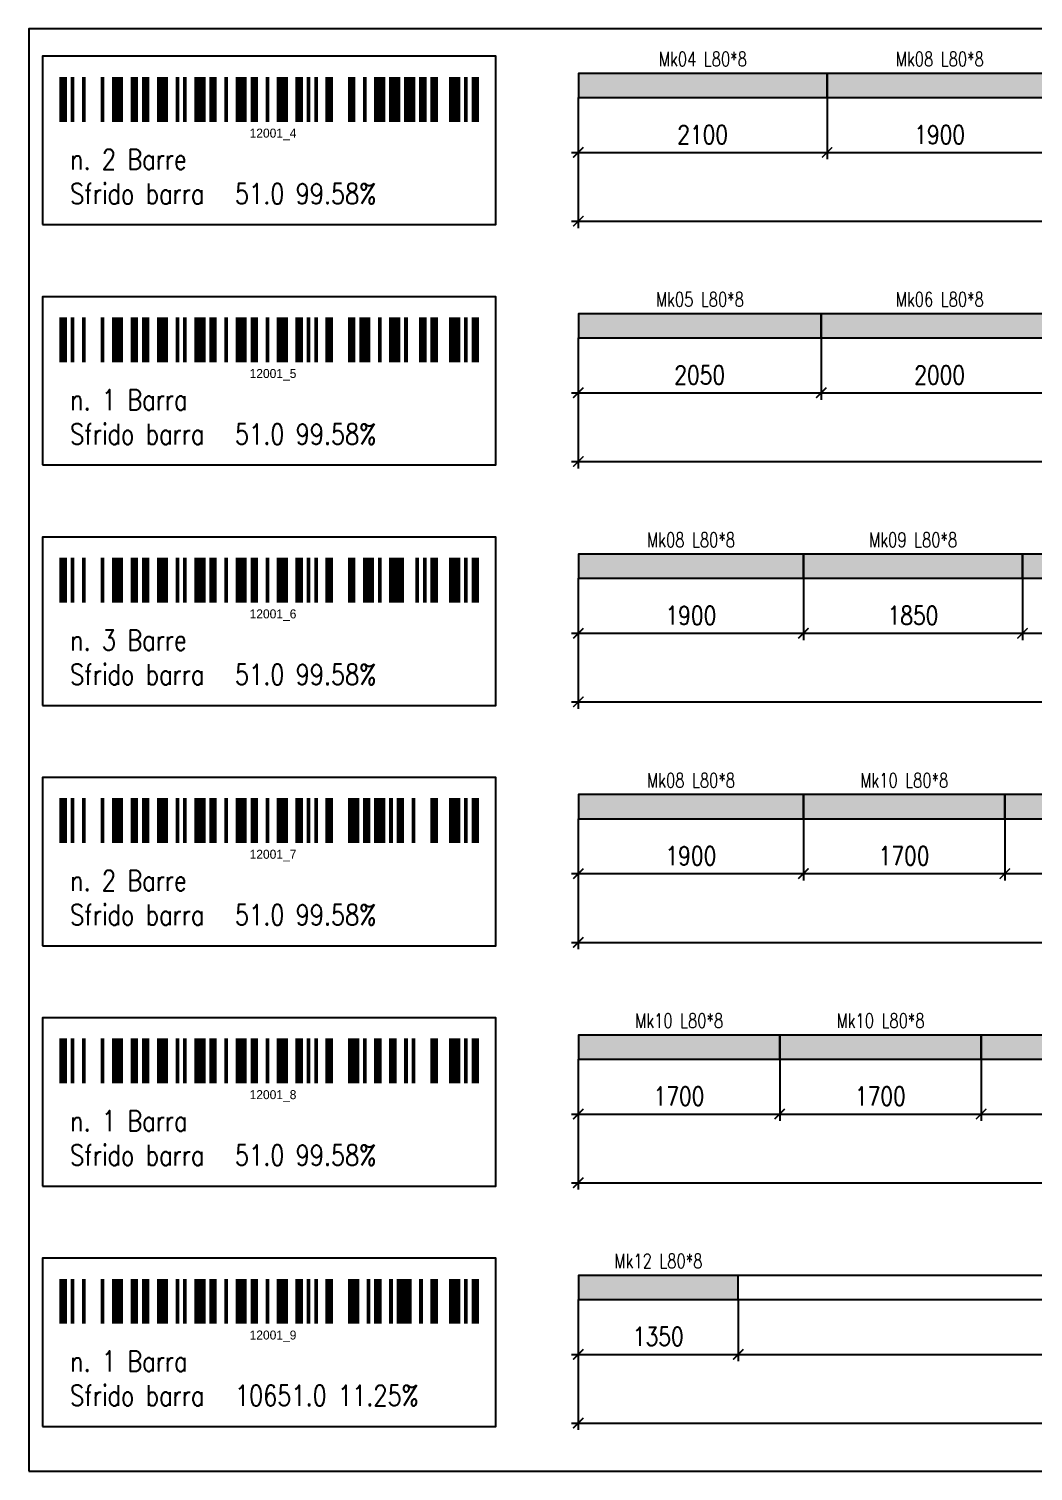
# Model space of a CAD drawing. Header units: millimetres. Extents: x -56 to 421004, y -1 to 91234.
# Drawn here: x 296137 to 304614, y 66207 to 78382 of the extents above; entities that cross this region are included whole.
import ezdxf
from ezdxf.enums import TextEntityAlignment as Align

# ---------------------------------------------------------------- set-up
doc = ezdxf.new("R2010")
doc.units = ezdxf.units.MM
doc.styles.add('EasyCutStyle', font='romans.shx', dxfattribs={"width": 0.8})
doc.styles.add('EasyCutStyleOptimezeBars', font='Romans.shx', dxfattribs={"width": 0.8})
doc.dimstyles.new('EasyCutDimOptimezeBars', dxfattribs={"dimscale": 57.971, "dimtxt": 2.7, "dimasz": 1.5, "dimexe": 1, "dimexo": 0, "dimgap": 1.25, "dimtad": 1, "dimdec": 1, "dimrnd": 0.5, "dimzin": 12, "dimdsep": 46, "dimtxsty": 'EasyCutStyleOptimezeBars', "dimblk": 'ARCHTICK', "dimblk1": 'ARCHTICK', "dimblk2": 'ARCHTICK', "dimcen": 1, "dimdle": 1, "dimclrd": 1, "dimclre": 1, "dimclrt": 3, "dimadec": 3, "dimazin": 0, "dimtfac": 1, "dimtdec": 1, "dimtix": 1, "dimtmove": 0, "dimatfit": 3, "dimfxl": 1, "dimtfill": 1, "dimtolj": 1, "dimtzin": 0, "dimarcsym": 0})

# ---------------------------------------------------------------- blocks, each defined once
blk = doc.blocks.new('BARCODE128_12001_4')
at = {"linetype": 'Continuous'}
for points, const_width in [([(1, 0), (1, 12)], 2), ([(3.5, 0), (3.5, 12)], 1), ([(6.5, 0), (6.5, 12)], 1), ([(11.5, 0), (11.5, 12)], 1), ([(15.5, 0), (15.5, 12)], 3), ([(20, 0), (20, 12)], 2), ([(23, 0), (23, 12)], 2), ([(27.5, 0), (27.5, 12)], 3), ([(31.5, 0), (31.5, 12)], 1), ([(33.5, 0), (33.5, 12)], 1), ([(37.5, 0), (37.5, 12)], 3), ([(41, 0), (41, 12)], 2), ([(44.5, 0), (44.5, 12)], 1), ([(48.5, 0), (48.5, 12)], 3), ([(52, 0), (52, 12)], 2), ([(55.5, 0), (55.5, 12)], 1), ([(59.5, 0), (59.5, 12)], 3), ([(64, 0), (64, 12)], 2), ([(66.5, 0), (66.5, 12)], 1), ([(68.5, 0), (68.5, 12)], 1), ([(72, 0), (72, 12)], 2), ([(78, 0), (78, 12)], 2), ([(81.5, 0), (81.5, 12)], 1), ([(85.5, 0), (85.5, 12)], 3), ([(89.5, 0), (89.5, 12)], 3), ([(93.5, 0), (93.5, 12)], 3), ([(97, 0), (97, 12)], 2), ([(100, 0), (100, 12)], 2), ([(105.5, 0), (105.5, 12)], 3), ([(108.5, 0), (108.5, 12)], 1), ([(111, 0), (111, 12)], 2)]:
    blk.add_lwpolyline(points, dxfattribs=dict(at, const_width=const_width))
blk.add_text('12001_4', height=2.4).set_placement((57, -4.2), align=Align.CENTER)
blk = doc.blocks.new('_ArchTick')
at = {"color": 0, "linetype": 'ByBlock', "const_width": 0.15}
blk.add_lwpolyline([(-0.5, -0.5), (0.5, 0.5)], dxfattribs=at)
blk = doc.blocks.new('*D1628')
at = {"color": 1, "lineweight": -2}
for p, q in [((300775, 77802), (300775, 77281)), ((302875, 77802), (302875, 77281)), ((300717, 77339), (302933, 77339))]:
    blk.add_line(p, q, dxfattribs=at)
at = {"layer": 'Defpoints', "color": 0}
for p in [(300775, 77802), (302875, 77802), (302875, 77339)]:
    blk.add_point(p, dxfattribs=at)
at = {"color": 1, "lineweight": -2, "xscale": 86.9637, "yscale": 86.9637, "zscale": 86.9637, "rotation": 180}
blk.add_blockref('_ArchTick', (300775, 77339), dxfattribs=at)
at = {"color": 1, "lineweight": -2, "xscale": 86.9637, "yscale": 86.9637, "zscale": 86.9637}
blk.add_blockref('_ArchTick', (302875, 77339), dxfattribs=at)
at = {"color": 3, "insert": (301825, 77489), "char_height": 156.5, "attachment_point": 5, "style": 'EasyCutStyleOptimezeBars', "bg_fill": 3, "box_fill_scale": 1.1, "bg_fill_color": 256, "bg_fill_true_color": 13158600, "bg_fill_transparency": 5467404}
blk.add_mtext('\\A1;2100', dxfattribs=at)
blk = doc.blocks.new('*D1629')
at = {"color": 1, "lineweight": -2}
for p, q in [((302875, 77802), (302875, 77281)), ((304775, 77802), (304775, 77281)), ((302817, 77339), (304833, 77339))]:
    blk.add_line(p, q, dxfattribs=at)
at = {"layer": 'Defpoints', "color": 0}
for p in [(302875, 77802), (304775, 77802), (304775, 77339)]:
    blk.add_point(p, dxfattribs=at)
at = {"color": 1, "lineweight": -2, "xscale": 86.9637, "yscale": 86.9637, "zscale": 86.9637, "rotation": 180}
blk.add_blockref('_ArchTick', (302875, 77339), dxfattribs=at)
at = {"color": 1, "lineweight": -2, "xscale": 86.9637, "yscale": 86.9637, "zscale": 86.9637}
blk.add_blockref('_ArchTick', (304775, 77339), dxfattribs=at)
at = {"color": 3, "insert": (303825, 77489), "char_height": 156.5, "attachment_point": 5, "style": 'EasyCutStyleOptimezeBars', "bg_fill": 3, "box_fill_scale": 1.1, "bg_fill_color": 256, "bg_fill_true_color": 13158600, "bg_fill_transparency": 5467404}
blk.add_mtext('\\A1;1900', dxfattribs=at)
blk = doc.blocks.new('*D1636')
at = {"color": 1, "lineweight": -2}
for p, q in [((300775, 77802), (300775, 76701)), ((312776, 77802), (312776, 76701)), ((300717, 76759), (312834, 76759))]:
    blk.add_line(p, q, dxfattribs=at)
at = {"layer": 'Defpoints', "color": 0}
for p in [(300775, 77802), (312776, 77802), (312776, 76759)]:
    blk.add_point(p, dxfattribs=at)
at = {"color": 1, "lineweight": -2, "xscale": 86.9637, "yscale": 86.9637, "zscale": 86.9637, "rotation": 180}
blk.add_blockref('_ArchTick', (300775, 76759), dxfattribs=at)
at = {"color": 1, "lineweight": -2, "xscale": 86.9637, "yscale": 86.9637, "zscale": 86.9637}
blk.add_blockref('_ArchTick', (312776, 76759), dxfattribs=at)
at = {"color": 3, "insert": (306776, 76910), "char_height": 156.5, "attachment_point": 5, "style": 'EasyCutStyleOptimezeBars', "bg_fill": 3, "box_fill_scale": 1.1, "bg_fill_color": 256, "bg_fill_true_color": 13158600, "bg_fill_transparency": 5468436}
blk.add_mtext('\\A1;12001', dxfattribs=at)
blk = doc.blocks.new('BARCODE128_12001_5')
at = {"linetype": 'Continuous'}
for points, const_width in [([(1, 0), (1, 12)], 2), ([(3.5, 0), (3.5, 12)], 1), ([(6.5, 0), (6.5, 12)], 1), ([(11.5, 0), (11.5, 12)], 1), ([(15.5, 0), (15.5, 12)], 3), ([(20, 0), (20, 12)], 2), ([(23, 0), (23, 12)], 2), ([(27.5, 0), (27.5, 12)], 3), ([(31.5, 0), (31.5, 12)], 1), ([(33.5, 0), (33.5, 12)], 1), ([(37.5, 0), (37.5, 12)], 3), ([(41, 0), (41, 12)], 2), ([(44.5, 0), (44.5, 12)], 1), ([(48.5, 0), (48.5, 12)], 3), ([(52, 0), (52, 12)], 2), ([(55.5, 0), (55.5, 12)], 1), ([(59.5, 0), (59.5, 12)], 3), ([(64, 0), (64, 12)], 2), ([(66.5, 0), (66.5, 12)], 1), ([(68.5, 0), (68.5, 12)], 1), ([(72, 0), (72, 12)], 2), ([(78, 0), (78, 12)], 2), ([(81.5, 0), (81.5, 12)], 3), ([(85.5, 0), (85.5, 12)], 1), ([(89.5, 0), (89.5, 12)], 3), ([(92.5, 0), (92.5, 12)], 1), ([(97, 0), (97, 12)], 2), ([(100, 0), (100, 12)], 2), ([(105.5, 0), (105.5, 12)], 3), ([(108.5, 0), (108.5, 12)], 1), ([(111, 0), (111, 12)], 2)]:
    blk.add_lwpolyline(points, dxfattribs=dict(at, const_width=const_width))
blk.add_text('12001_5', height=2.4).set_placement((57, -4.2), align=Align.CENTER)
blk = doc.blocks.new('*D1637')
at = {"color": 1, "lineweight": -2}
for p, q in [((300775, 75773), (300775, 75252)), ((302825, 75773), (302825, 75252)), ((300717, 75310), (302883, 75310))]:
    blk.add_line(p, q, dxfattribs=at)
at = {"layer": 'Defpoints', "color": 0}
for p in [(300775, 75773), (302825, 75773), (302825, 75310)]:
    blk.add_point(p, dxfattribs=at)
at = {"color": 1, "lineweight": -2, "xscale": 86.9637, "yscale": 86.9637, "zscale": 86.9637, "rotation": 180}
blk.add_blockref('_ArchTick', (300775, 75310), dxfattribs=at)
at = {"color": 1, "lineweight": -2, "xscale": 86.9637, "yscale": 86.9637, "zscale": 86.9637}
blk.add_blockref('_ArchTick', (302825, 75310), dxfattribs=at)
at = {"color": 3, "insert": (301800, 75460), "char_height": 156.5, "attachment_point": 5, "style": 'EasyCutStyleOptimezeBars', "bg_fill": 3, "box_fill_scale": 1.1, "bg_fill_color": 256, "bg_fill_true_color": 13158600, "bg_fill_transparency": 1769072}
blk.add_mtext('\\A1;2050', dxfattribs=at)
blk = doc.blocks.new('*D1638')
at = {"color": 1, "lineweight": -2}
for p, q in [((302825, 75773), (302825, 75252)), ((304825, 75773), (304825, 75252)), ((302767, 75310), (304883, 75310))]:
    blk.add_line(p, q, dxfattribs=at)
at = {"layer": 'Defpoints', "color": 0}
for p in [(302825, 75773), (304825, 75773), (304825, 75310)]:
    blk.add_point(p, dxfattribs=at)
at = {"color": 1, "lineweight": -2, "xscale": 86.9637, "yscale": 86.9637, "zscale": 86.9637, "rotation": 180}
blk.add_blockref('_ArchTick', (302825, 75310), dxfattribs=at)
at = {"color": 1, "lineweight": -2, "xscale": 86.9637, "yscale": 86.9637, "zscale": 86.9637}
blk.add_blockref('_ArchTick', (304825, 75310), dxfattribs=at)
at = {"color": 3, "insert": (303825, 75460), "char_height": 156.5, "attachment_point": 5, "style": 'EasyCutStyleOptimezeBars', "bg_fill": 3, "box_fill_scale": 1.1, "bg_fill_color": 256, "bg_fill_true_color": 13158600, "bg_fill_transparency": 4837208}
blk.add_mtext('\\A1;2000', dxfattribs=at)
blk = doc.blocks.new('*D1645')
at = {"color": 1, "lineweight": -2}
for p, q in [((300775, 75773), (300775, 74672)), ((312776, 75773), (312776, 74672)), ((300717, 74730), (312834, 74730))]:
    blk.add_line(p, q, dxfattribs=at)
at = {"layer": 'Defpoints', "color": 0}
for p in [(300775, 75773), (312776, 75773), (312776, 74730)]:
    blk.add_point(p, dxfattribs=at)
at = {"color": 1, "lineweight": -2, "xscale": 86.9637, "yscale": 86.9637, "zscale": 86.9637, "rotation": 180}
blk.add_blockref('_ArchTick', (300775, 74730), dxfattribs=at)
at = {"color": 1, "lineweight": -2, "xscale": 86.9637, "yscale": 86.9637, "zscale": 86.9637}
blk.add_blockref('_ArchTick', (312776, 74730), dxfattribs=at)
at = {"color": 3, "insert": (306776, 74880), "char_height": 156.5, "attachment_point": 5, "style": 'EasyCutStyleOptimezeBars', "bg_fill": 3, "box_fill_scale": 1.1, "bg_fill_color": 256, "bg_fill_true_color": 13158600, "bg_fill_transparency": 2091388}
blk.add_mtext('\\A1;12001', dxfattribs=at)
blk = doc.blocks.new('BARCODE128_12001_6')
at = {"linetype": 'Continuous'}
for points, const_width in [([(1, 0), (1, 12)], 2), ([(3.5, 0), (3.5, 12)], 1), ([(6.5, 0), (6.5, 12)], 1), ([(11.5, 0), (11.5, 12)], 1), ([(15.5, 0), (15.5, 12)], 3), ([(20, 0), (20, 12)], 2), ([(23, 0), (23, 12)], 2), ([(27.5, 0), (27.5, 12)], 3), ([(31.5, 0), (31.5, 12)], 1), ([(33.5, 0), (33.5, 12)], 1), ([(37.5, 0), (37.5, 12)], 3), ([(41, 0), (41, 12)], 2), ([(44.5, 0), (44.5, 12)], 1), ([(48.5, 0), (48.5, 12)], 3), ([(52, 0), (52, 12)], 2), ([(55.5, 0), (55.5, 12)], 1), ([(59.5, 0), (59.5, 12)], 3), ([(64, 0), (64, 12)], 2), ([(66.5, 0), (66.5, 12)], 1), ([(68.5, 0), (68.5, 12)], 1), ([(72, 0), (72, 12)], 2), ([(78, 0), (78, 12)], 2), ([(82.5, 0), (82.5, 12)], 3), ([(85.5, 0), (85.5, 12)], 1), ([(90, 0), (90, 12)], 4), ([(95.5, 0), (95.5, 12)], 1), ([(97.5, 0), (97.5, 12)], 1), ([(100, 0), (100, 12)], 2), ([(105.5, 0), (105.5, 12)], 3), ([(108.5, 0), (108.5, 12)], 1), ([(111, 0), (111, 12)], 2)]:
    blk.add_lwpolyline(points, dxfattribs=dict(at, const_width=const_width))
blk.add_text('12001_6', height=2.4).set_placement((57, -4.2), align=Align.CENTER)
blk = doc.blocks.new('*D1646')
at = {"color": 1, "lineweight": -2}
for p, q in [((300775, 73744), (300775, 73222)), ((302675, 73744), (302675, 73222)), ((300717, 73280), (302733, 73280))]:
    blk.add_line(p, q, dxfattribs=at)
at = {"layer": 'Defpoints', "color": 0}
for p in [(300775, 73744), (302675, 73744), (302675, 73280)]:
    blk.add_point(p, dxfattribs=at)
at = {"color": 1, "lineweight": -2, "xscale": 86.9637, "yscale": 86.9637, "zscale": 86.9637, "rotation": 180}
blk.add_blockref('_ArchTick', (300775, 73280), dxfattribs=at)
at = {"color": 1, "lineweight": -2, "xscale": 86.9637, "yscale": 86.9637, "zscale": 86.9637}
blk.add_blockref('_ArchTick', (302675, 73280), dxfattribs=at)
at = {"color": 3, "insert": (301725, 73431), "char_height": 156.5, "attachment_point": 5, "style": 'EasyCutStyleOptimezeBars', "bg_fill": 3, "box_fill_scale": 1.1, "bg_fill_color": 256, "bg_fill_true_color": 13158600, "bg_fill_transparency": 5290928}
blk.add_mtext('\\A1;1900', dxfattribs=at)
blk = doc.blocks.new('*D1647')
at = {"color": 1, "lineweight": -2}
for p, q in [((302675, 73744), (302675, 73222)), ((304525, 73744), (304525, 73222)), ((302617, 73280), (304583, 73280))]:
    blk.add_line(p, q, dxfattribs=at)
at = {"layer": 'Defpoints', "color": 0}
for p in [(302675, 73744), (304525, 73744), (304525, 73280)]:
    blk.add_point(p, dxfattribs=at)
at = {"color": 1, "lineweight": -2, "xscale": 86.9637, "yscale": 86.9637, "zscale": 86.9637, "rotation": 180}
blk.add_blockref('_ArchTick', (302675, 73280), dxfattribs=at)
at = {"color": 1, "lineweight": -2, "xscale": 86.9637, "yscale": 86.9637, "zscale": 86.9637}
blk.add_blockref('_ArchTick', (304525, 73280), dxfattribs=at)
at = {"color": 3, "insert": (303600, 73431), "char_height": 156.5, "attachment_point": 5, "style": 'EasyCutStyleOptimezeBars', "bg_fill": 3, "box_fill_scale": 1.1, "bg_fill_color": 256, "bg_fill_true_color": 13158600, "bg_fill_transparency": 12019724}
blk.add_mtext('\\A1;1850', dxfattribs=at)
blk = doc.blocks.new('*D1648')
at = {"color": 1, "lineweight": -2}
for p, q in [((304525, 73744), (304525, 73222)), ((306375, 73744), (306375, 73222)), ((304467, 73280), (306433, 73280))]:
    blk.add_line(p, q, dxfattribs=at)
at = {"layer": 'Defpoints', "color": 0}
for p in [(304525, 73744), (306375, 73744), (306375, 73280)]:
    blk.add_point(p, dxfattribs=at)
at = {"color": 1, "lineweight": -2, "xscale": 86.9637, "yscale": 86.9637, "zscale": 86.9637, "rotation": 180}
blk.add_blockref('_ArchTick', (304525, 73280), dxfattribs=at)
at = {"color": 1, "lineweight": -2, "xscale": 86.9637, "yscale": 86.9637, "zscale": 86.9637}
blk.add_blockref('_ArchTick', (306375, 73280), dxfattribs=at)
at = {"color": 3, "insert": (305450, 73431), "char_height": 156.5, "attachment_point": 5, "style": 'EasyCutStyleOptimezeBars', "bg_fill": 3, "box_fill_scale": 1.1, "bg_fill_color": 256, "bg_fill_true_color": 13158600, "bg_fill_transparency": 12055548}
blk.add_mtext('\\A1;1850', dxfattribs=at)
blk = doc.blocks.new('*D1655')
at = {"color": 1, "lineweight": -2}
for p, q in [((300775, 73744), (300775, 72643)), ((312776, 73744), (312776, 72643)), ((300717, 72701), (312834, 72701))]:
    blk.add_line(p, q, dxfattribs=at)
at = {"layer": 'Defpoints', "color": 0}
for p in [(300775, 73744), (312776, 73744), (312776, 72701)]:
    blk.add_point(p, dxfattribs=at)
at = {"color": 1, "lineweight": -2, "xscale": 86.9637, "yscale": 86.9637, "zscale": 86.9637, "rotation": 180}
blk.add_blockref('_ArchTick', (300775, 72701), dxfattribs=at)
at = {"color": 1, "lineweight": -2, "xscale": 86.9637, "yscale": 86.9637, "zscale": 86.9637}
blk.add_blockref('_ArchTick', (312776, 72701), dxfattribs=at)
at = {"color": 3, "insert": (306776, 72851), "char_height": 156.5, "attachment_point": 5, "style": 'EasyCutStyleOptimezeBars', "bg_fill": 3, "box_fill_scale": 1.1, "bg_fill_color": 256, "bg_fill_true_color": 13158600, "bg_fill_transparency": 2330944}
blk.add_mtext('\\A1;12001', dxfattribs=at)
blk = doc.blocks.new('BARCODE128_12001_7')
at = {"linetype": 'Continuous'}
for points, const_width in [([(1, 0), (1, 12)], 2), ([(3.5, 0), (3.5, 12)], 1), ([(6.5, 0), (6.5, 12)], 1), ([(11.5, 0), (11.5, 12)], 1), ([(15.5, 0), (15.5, 12)], 3), ([(20, 0), (20, 12)], 2), ([(23, 0), (23, 12)], 2), ([(27.5, 0), (27.5, 12)], 3), ([(31.5, 0), (31.5, 12)], 1), ([(33.5, 0), (33.5, 12)], 1), ([(37.5, 0), (37.5, 12)], 3), ([(41, 0), (41, 12)], 2), ([(44.5, 0), (44.5, 12)], 1), ([(48.5, 0), (48.5, 12)], 3), ([(52, 0), (52, 12)], 2), ([(55.5, 0), (55.5, 12)], 1), ([(59.5, 0), (59.5, 12)], 3), ([(64, 0), (64, 12)], 2), ([(66.5, 0), (66.5, 12)], 1), ([(68.5, 0), (68.5, 12)], 1), ([(72, 0), (72, 12)], 2), ([(78.5, 0), (78.5, 12)], 3), ([(82, 0), (82, 12)], 2), ([(85.5, 0), (85.5, 12)], 3), ([(88.5, 0), (88.5, 12)], 1), ([(91, 0), (91, 12)], 2), ([(94.5, 0), (94.5, 12)], 1), ([(100, 0), (100, 12)], 2), ([(105.5, 0), (105.5, 12)], 3), ([(108.5, 0), (108.5, 12)], 1), ([(111, 0), (111, 12)], 2)]:
    blk.add_lwpolyline(points, dxfattribs=dict(at, const_width=const_width))
blk.add_text('12001_7', height=2.4).set_placement((57, -4.2), align=Align.CENTER)
blk = doc.blocks.new('*D1656')
at = {"color": 1, "lineweight": -2}
for p, q in [((300775, 71715), (300775, 71193)), ((302675, 71715), (302675, 71193)), ((300717, 71251), (302733, 71251))]:
    blk.add_line(p, q, dxfattribs=at)
at = {"layer": 'Defpoints', "color": 0}
for p in [(300775, 71715), (302675, 71715), (302675, 71251)]:
    blk.add_point(p, dxfattribs=at)
at = {"color": 1, "lineweight": -2, "xscale": 86.9637, "yscale": 86.9637, "zscale": 86.9637, "rotation": 180}
blk.add_blockref('_ArchTick', (300775, 71251), dxfattribs=at)
at = {"color": 1, "lineweight": -2, "xscale": 86.9637, "yscale": 86.9637, "zscale": 86.9637}
blk.add_blockref('_ArchTick', (302675, 71251), dxfattribs=at)
at = {"color": 3, "insert": (301725, 71402), "char_height": 156.5, "attachment_point": 5, "style": 'EasyCutStyleOptimezeBars', "bg_fill": 3, "box_fill_scale": 1.1, "bg_fill_color": 256, "bg_fill_true_color": 13158600, "bg_fill_transparency": 2766832}
blk.add_mtext('\\A1;1900', dxfattribs=at)
blk = doc.blocks.new('*D1657')
at = {"color": 1, "lineweight": -2}
for p, q in [((302675, 71715), (302675, 71193)), ((304375, 71715), (304375, 71193)), ((302617, 71251), (304433, 71251))]:
    blk.add_line(p, q, dxfattribs=at)
at = {"layer": 'Defpoints', "color": 0}
for p in [(302675, 71715), (304375, 71715), (304375, 71251)]:
    blk.add_point(p, dxfattribs=at)
at = {"color": 1, "lineweight": -2, "xscale": 86.9637, "yscale": 86.9637, "zscale": 86.9637, "rotation": 180}
blk.add_blockref('_ArchTick', (302675, 71251), dxfattribs=at)
at = {"color": 1, "lineweight": -2, "xscale": 86.9637, "yscale": 86.9637, "zscale": 86.9637}
blk.add_blockref('_ArchTick', (304375, 71251), dxfattribs=at)
at = {"color": 3, "insert": (303525, 71402), "char_height": 156.5, "attachment_point": 5, "style": 'EasyCutStyleOptimezeBars', "bg_fill": 3, "box_fill_scale": 1.1, "bg_fill_color": 256, "bg_fill_true_color": 13158600, "bg_fill_transparency": 0}
blk.add_mtext('\\A1;1700', dxfattribs=at)
blk = doc.blocks.new('*D1658')
at = {"color": 1, "lineweight": -2}
for p, q in [((304375, 71715), (304375, 71193)), ((305625, 71715), (305625, 71193)), ((304317, 71251), (305683, 71251))]:
    blk.add_line(p, q, dxfattribs=at)
at = {"layer": 'Defpoints', "color": 0}
for p in [(304375, 71715), (305625, 71715), (305625, 71251)]:
    blk.add_point(p, dxfattribs=at)
at = {"color": 1, "lineweight": -2, "xscale": 86.9637, "yscale": 86.9637, "zscale": 86.9637, "rotation": 180}
blk.add_blockref('_ArchTick', (304375, 71251), dxfattribs=at)
at = {"color": 1, "lineweight": -2, "xscale": 86.9637, "yscale": 86.9637, "zscale": 86.9637}
blk.add_blockref('_ArchTick', (305625, 71251), dxfattribs=at)
at = {"color": 3, "insert": (305000, 71402), "char_height": 156.5, "attachment_point": 5, "style": 'EasyCutStyleOptimezeBars', "bg_fill": 3, "box_fill_scale": 1.1, "bg_fill_color": 256, "bg_fill_true_color": 13158600, "bg_fill_transparency": 3373302}
blk.add_mtext('\\A1;1250', dxfattribs=at)
blk = doc.blocks.new('*D1666')
at = {"color": 1, "lineweight": -2}
for p, q in [((300775, 71715), (300775, 70613)), ((312776, 71715), (312776, 70613)), ((300717, 70671), (312834, 70671))]:
    blk.add_line(p, q, dxfattribs=at)
at = {"layer": 'Defpoints', "color": 0}
for p in [(300775, 71715), (312776, 71715), (312776, 70671)]:
    blk.add_point(p, dxfattribs=at)
at = {"color": 1, "lineweight": -2, "xscale": 86.9637, "yscale": 86.9637, "zscale": 86.9637, "rotation": 180}
blk.add_blockref('_ArchTick', (300775, 70671), dxfattribs=at)
at = {"color": 1, "lineweight": -2, "xscale": 86.9637, "yscale": 86.9637, "zscale": 86.9637}
blk.add_blockref('_ArchTick', (312776, 70671), dxfattribs=at)
at = {"color": 3, "insert": (306776, 70822), "char_height": 156.5, "attachment_point": 5, "style": 'EasyCutStyleOptimezeBars', "bg_fill": 3, "box_fill_scale": 1.1, "bg_fill_color": 256, "bg_fill_true_color": 13158600, "bg_fill_transparency": 4837208}
blk.add_mtext('\\A1;12001', dxfattribs=at)
blk = doc.blocks.new('BARCODE128_12001_8')
at = {"linetype": 'Continuous'}
for points, const_width in [([(1, 0), (1, 12)], 2), ([(3.5, 0), (3.5, 12)], 1), ([(6.5, 0), (6.5, 12)], 1), ([(11.5, 0), (11.5, 12)], 1), ([(15.5, 0), (15.5, 12)], 3), ([(20, 0), (20, 12)], 2), ([(23, 0), (23, 12)], 2), ([(27.5, 0), (27.5, 12)], 3), ([(31.5, 0), (31.5, 12)], 1), ([(33.5, 0), (33.5, 12)], 1), ([(37.5, 0), (37.5, 12)], 3), ([(41, 0), (41, 12)], 2), ([(44.5, 0), (44.5, 12)], 1), ([(48.5, 0), (48.5, 12)], 3), ([(52, 0), (52, 12)], 2), ([(55.5, 0), (55.5, 12)], 1), ([(59.5, 0), (59.5, 12)], 3), ([(64, 0), (64, 12)], 2), ([(66.5, 0), (66.5, 12)], 1), ([(68.5, 0), (68.5, 12)], 1), ([(72, 0), (72, 12)], 2), ([(78.5, 0), (78.5, 12)], 3), ([(81.5, 0), (81.5, 12)], 1), ([(85, 0), (85, 12)], 2), ([(89, 0), (89, 12)], 2), ([(92.5, 0), (92.5, 12)], 1), ([(94.5, 0), (94.5, 12)], 1), ([(100, 0), (100, 12)], 2), ([(105.5, 0), (105.5, 12)], 3), ([(108.5, 0), (108.5, 12)], 1), ([(111, 0), (111, 12)], 2)]:
    blk.add_lwpolyline(points, dxfattribs=dict(at, const_width=const_width))
blk.add_text('12001_8', height=2.4).set_placement((57, -4.2), align=Align.CENTER)
blk = doc.blocks.new('*D1667')
at = {"color": 1, "lineweight": -2}
for p, q in [((300775, 69686), (300775, 69164)), ((302475, 69686), (302475, 69164)), ((300717, 69222), (302533, 69222))]:
    blk.add_line(p, q, dxfattribs=at)
at = {"layer": 'Defpoints', "color": 0}
for p in [(300775, 69686), (302475, 69686), (302475, 69222)]:
    blk.add_point(p, dxfattribs=at)
at = {"color": 1, "lineweight": -2, "xscale": 86.9637, "yscale": 86.9637, "zscale": 86.9637, "rotation": 180}
blk.add_blockref('_ArchTick', (300775, 69222), dxfattribs=at)
at = {"color": 1, "lineweight": -2, "xscale": 86.9637, "yscale": 86.9637, "zscale": 86.9637}
blk.add_blockref('_ArchTick', (302475, 69222), dxfattribs=at)
at = {"color": 3, "insert": (301625, 69373), "char_height": 156.5, "attachment_point": 5, "style": 'EasyCutStyleOptimezeBars', "bg_fill": 3, "box_fill_scale": 1.1, "bg_fill_color": 256, "bg_fill_true_color": 13158600, "bg_fill_transparency": 5484768}
blk.add_mtext('\\A1;1700', dxfattribs=at)
blk = doc.blocks.new('*D1668')
at = {"color": 1, "lineweight": -2}
for p, q in [((302475, 69686), (302475, 69164)), ((304175, 69686), (304175, 69164)), ((302417, 69222), (304233, 69222))]:
    blk.add_line(p, q, dxfattribs=at)
at = {"layer": 'Defpoints', "color": 0}
for p in [(302475, 69686), (304175, 69686), (304175, 69222)]:
    blk.add_point(p, dxfattribs=at)
at = {"color": 1, "lineweight": -2, "xscale": 86.9637, "yscale": 86.9637, "zscale": 86.9637, "rotation": 180}
blk.add_blockref('_ArchTick', (302475, 69222), dxfattribs=at)
at = {"color": 1, "lineweight": -2, "xscale": 86.9637, "yscale": 86.9637, "zscale": 86.9637}
blk.add_blockref('_ArchTick', (304175, 69222), dxfattribs=at)
at = {"color": 3, "insert": (303325, 69373), "char_height": 156.5, "attachment_point": 5, "style": 'EasyCutStyleOptimezeBars', "bg_fill": 3, "box_fill_scale": 1.1, "bg_fill_color": 256, "bg_fill_true_color": 13158600, "bg_fill_transparency": 5486316}
blk.add_mtext('\\A1;1700', dxfattribs=at)
blk = doc.blocks.new('*D1669')
at = {"color": 1, "lineweight": -2}
for p, q in [((304175, 69686), (304175, 69164)), ((305875, 69686), (305875, 69164)), ((304117, 69222), (305933, 69222))]:
    blk.add_line(p, q, dxfattribs=at)
at = {"layer": 'Defpoints', "color": 0}
for p in [(304175, 69686), (305875, 69686), (305875, 69222)]:
    blk.add_point(p, dxfattribs=at)
at = {"color": 1, "lineweight": -2, "xscale": 86.9637, "yscale": 86.9637, "zscale": 86.9637, "rotation": 180}
blk.add_blockref('_ArchTick', (304175, 69222), dxfattribs=at)
at = {"color": 1, "lineweight": -2, "xscale": 86.9637, "yscale": 86.9637, "zscale": 86.9637}
blk.add_blockref('_ArchTick', (305875, 69222), dxfattribs=at)
at = {"color": 3, "insert": (305025, 69373), "char_height": 156.5, "attachment_point": 5, "style": 'EasyCutStyleOptimezeBars', "bg_fill": 3, "box_fill_scale": 1.1, "bg_fill_color": 256, "bg_fill_true_color": 13158600, "bg_fill_transparency": 3227584}
blk.add_mtext('\\A1;1700', dxfattribs=at)
blk = doc.blocks.new('*D1676')
at = {"color": 1, "lineweight": -2}
for p, q in [((300775, 69686), (300775, 68584)), ((312776, 69686), (312776, 68584)), ((300717, 68642), (312834, 68642))]:
    blk.add_line(p, q, dxfattribs=at)
at = {"layer": 'Defpoints', "color": 0}
for p in [(300775, 69686), (312776, 69686), (312776, 68642)]:
    blk.add_point(p, dxfattribs=at)
at = {"color": 1, "lineweight": -2, "xscale": 86.9637, "yscale": 86.9637, "zscale": 86.9637, "rotation": 180}
blk.add_blockref('_ArchTick', (300775, 68642), dxfattribs=at)
at = {"color": 1, "lineweight": -2, "xscale": 86.9637, "yscale": 86.9637, "zscale": 86.9637}
blk.add_blockref('_ArchTick', (312776, 68642), dxfattribs=at)
at = {"color": 3, "insert": (306776, 68793), "char_height": 156.5, "attachment_point": 5, "style": 'EasyCutStyleOptimezeBars', "bg_fill": 3, "box_fill_scale": 1.1, "bg_fill_color": 256, "bg_fill_true_color": 13158600, "bg_fill_transparency": 10648080}
blk.add_mtext('\\A1;12001', dxfattribs=at)
blk = doc.blocks.new('BARCODE128_12001_9')
at = {"linetype": 'Continuous'}
for points, const_width in [([(1, 0), (1, 12)], 2), ([(3.5, 0), (3.5, 12)], 1), ([(6.5, 0), (6.5, 12)], 1), ([(11.5, 0), (11.5, 12)], 1), ([(15.5, 0), (15.5, 12)], 3), ([(20, 0), (20, 12)], 2), ([(23, 0), (23, 12)], 2), ([(27.5, 0), (27.5, 12)], 3), ([(31.5, 0), (31.5, 12)], 1), ([(33.5, 0), (33.5, 12)], 1), ([(37.5, 0), (37.5, 12)], 3), ([(41, 0), (41, 12)], 2), ([(44.5, 0), (44.5, 12)], 1), ([(48.5, 0), (48.5, 12)], 3), ([(52, 0), (52, 12)], 2), ([(55.5, 0), (55.5, 12)], 1), ([(59.5, 0), (59.5, 12)], 3), ([(64, 0), (64, 12)], 2), ([(66.5, 0), (66.5, 12)], 1), ([(68.5, 0), (68.5, 12)], 1), ([(72, 0), (72, 12)], 2), ([(78.5, 0), (78.5, 12)], 3), ([(82.5, 0), (82.5, 12)], 1), ([(85, 0), (85, 12)], 2), ([(88.5, 0), (88.5, 12)], 1), ([(92, 0), (92, 12)], 4), ([(96.5, 0), (96.5, 12)], 1), ([(100, 0), (100, 12)], 2), ([(105.5, 0), (105.5, 12)], 3), ([(108.5, 0), (108.5, 12)], 1), ([(111, 0), (111, 12)], 2)]:
    blk.add_lwpolyline(points, dxfattribs=dict(at, const_width=const_width))
blk.add_text('12001_9', height=2.4).set_placement((57, -4.2), align=Align.CENTER)
blk = doc.blocks.new('*D1677')
at = {"color": 1, "lineweight": -2}
for p, q in [((300775, 67657), (300775, 67135)), ((302125, 67657), (302125, 67135)), ((300717, 67193), (302183, 67193))]:
    blk.add_line(p, q, dxfattribs=at)
at = {"layer": 'Defpoints', "color": 0}
for p in [(300775, 67657), (302125, 67657), (302125, 67193)]:
    blk.add_point(p, dxfattribs=at)
at = {"color": 1, "lineweight": -2, "xscale": 86.9637, "yscale": 86.9637, "zscale": 86.9637, "rotation": 180}
blk.add_blockref('_ArchTick', (300775, 67193), dxfattribs=at)
at = {"color": 1, "lineweight": -2, "xscale": 86.9637, "yscale": 86.9637, "zscale": 86.9637}
blk.add_blockref('_ArchTick', (302125, 67193), dxfattribs=at)
at = {"color": 3, "insert": (301450, 67344), "char_height": 156.5, "attachment_point": 5, "style": 'EasyCutStyleOptimezeBars', "bg_fill": 3, "box_fill_scale": 1.1, "bg_fill_color": 256, "bg_fill_true_color": 13158600, "bg_fill_transparency": 6308188}
blk.add_mtext('\\A1;1350', dxfattribs=at)
blk = doc.blocks.new('*D1678')
at = {"color": 1, "lineweight": -2}
for p, q in [((302125, 67657), (302125, 67135)), ((312776, 67657), (312776, 67135)), ((302067, 67193), (312834, 67193))]:
    blk.add_line(p, q, dxfattribs=at)
at = {"layer": 'Defpoints', "color": 0}
for p in [(302125, 67657), (312776, 67657), (312776, 67193)]:
    blk.add_point(p, dxfattribs=at)
at = {"color": 1, "lineweight": -2, "xscale": 86.9637, "yscale": 86.9637, "zscale": 86.9637, "rotation": 180}
blk.add_blockref('_ArchTick', (302125, 67193), dxfattribs=at)
at = {"color": 1, "lineweight": -2, "xscale": 86.9637, "yscale": 86.9637, "zscale": 86.9637}
blk.add_blockref('_ArchTick', (312776, 67193), dxfattribs=at)
at = {"color": 3, "insert": (307451, 67344), "char_height": 156.5, "attachment_point": 5, "style": 'EasyCutStyleOptimezeBars', "bg_fill": 3, "box_fill_scale": 1.1, "bg_fill_color": 256, "bg_fill_true_color": 13158600, "bg_fill_transparency": 3420304}
blk.add_mtext('\\A1;10651', dxfattribs=at)
blk = doc.blocks.new('*D1679')
at = {"color": 1, "lineweight": -2}
for p, q in [((300775, 67657), (300775, 66555)), ((312776, 67657), (312776, 66555)), ((300717, 66613), (312834, 66613))]:
    blk.add_line(p, q, dxfattribs=at)
at = {"layer": 'Defpoints', "color": 0}
for p in [(300775, 67657), (312776, 67657), (312776, 66613)]:
    blk.add_point(p, dxfattribs=at)
at = {"color": 1, "lineweight": -2, "xscale": 86.9637, "yscale": 86.9637, "zscale": 86.9637, "rotation": 180}
blk.add_blockref('_ArchTick', (300775, 66613), dxfattribs=at)
at = {"color": 1, "lineweight": -2, "xscale": 86.9637, "yscale": 86.9637, "zscale": 86.9637}
blk.add_blockref('_ArchTick', (312776, 66613), dxfattribs=at)
at = {"color": 3, "insert": (306776, 66764), "char_height": 156.5, "attachment_point": 5, "style": 'EasyCutStyleOptimezeBars', "bg_fill": 3, "box_fill_scale": 1.1, "bg_fill_color": 256, "bg_fill_true_color": 13158600, "bg_fill_transparency": 3456016}
blk.add_mtext('\\A1;12001', dxfattribs=at)

msp = doc.modelspace()

# ---------------------------------------------------------------- linework, layer by layer
at = {"color": 5}
msp.add_lwpolyline([(296137.32, 66207.31), (313356.13, 66207.31), (313356.13, 78382.22), (296137.32, 78382.22)], close=True, dxfattribs=at)
at = {"color": 231, "true_color": 0xfd58be}
for points in [[(300775.38, 77802.47), (312776.38, 77802.47), (312776.38, 78005.38), (300775.38, 78005.38)], [(300775.38, 75773.31), (312776.38, 75773.31), (312776.38, 75976.23), (300775.38, 75976.23)], [(300775.38, 73744.16), (312776.38, 73744.16), (312776.38, 73947.08), (300775.38, 73947.08)], [(300775.38, 71715.01), (312776.38, 71715.01), (312776.38, 71917.92), (300775.38, 71917.92)], [(300775.38, 69685.85), (312776.38, 69685.85), (312776.38, 69888.77), (300775.38, 69888.77)], [(300775.38, 67656.7), (312776.38, 67656.7), (312776.38, 67859.62), (300775.38, 67859.62)]]:
    msp.add_lwpolyline(points, close=True, dxfattribs=at)
at = {"color": 7}
for points in [[(300775.38, 77802.47), (302875.38, 77802.47), (302875.38, 78005.38), (300775.38, 78005.38)], [(302875.38, 77802.47), (304775.38, 77802.47), (304775.38, 78005.38), (302875.38, 78005.38)], [(300775.38, 75773.31), (302825.38, 75773.31), (302825.38, 75976.23), (300775.38, 75976.23)], [(302825.38, 75773.31), (304825.38, 75773.31), (304825.38, 75976.23), (302825.38, 75976.23)], [(300775.38, 73744.16), (302675.38, 73744.16), (302675.38, 73947.08), (300775.38, 73947.08)], [(302675.38, 73744.16), (304525.38, 73744.16), (304525.38, 73947.08), (302675.38, 73947.08)], [(304525.38, 73744.16), (306375.38, 73744.16), (306375.38, 73947.08), (304525.38, 73947.08)], [(300775.38, 71715.01), (302675.38, 71715.01), (302675.38, 71917.92), (300775.38, 71917.92)], [(302675.38, 71715.01), (304375.38, 71715.01), (304375.38, 71917.92), (302675.38, 71917.92)], [(304375.38, 71715.01), (305625.38, 71715.01), (305625.38, 71917.92), (304375.38, 71917.92)], [(300775.38, 69685.85), (302475.38, 69685.85), (302475.38, 69888.77), (300775.38, 69888.77)], [(302475.38, 69685.85), (304175.38, 69685.85), (304175.38, 69888.77), (302475.38, 69888.77)], [(304175.38, 69685.85), (305875.38, 69685.85), (305875.38, 69888.77), (304175.38, 69888.77)], [(300775.38, 67656.7), (302125.38, 67656.7), (302125.38, 67859.62), (300775.38, 67859.62)]]:
    msp.add_lwpolyline(points, close=True, dxfattribs=at)
at = {"color": 54, "true_color": 0xa39a17}
msp.add_solid([(300775.38, 77802.47), (302875.38, 77802.47), (300775.38, 78005.38), (302875.38, 78005.38)], dxfattribs=at)
at = {"color": 54, "true_color": 0x9f8b17}
for points in [[(302875.38, 77802.47), (304775.38, 77802.47), (302875.38, 78005.38), (304775.38, 78005.38)], [(300775.38, 73744.16), (302675.38, 73744.16), (300775.38, 73947.08), (302675.38, 73947.08)], [(300775.38, 71715.01), (302675.38, 71715.01), (300775.38, 71917.92), (302675.38, 71917.92)]]:
    msp.add_solid(points, dxfattribs=at)
at = {"color": 54, "true_color": 0xa29717}
msp.add_solid([(300775.38, 75773.31), (302825.38, 75773.31), (300775.38, 75976.23), (302825.38, 75976.23)], dxfattribs=at)
at = {"color": 54, "true_color": 0xa19317}
msp.add_solid([(302825.38, 75773.31), (304825.38, 75773.31), (302825.38, 75976.23), (304825.38, 75976.23)], dxfattribs=at)
at = {"color": 54, "true_color": 0x9f8817}
for points in [[(302675.38, 73744.16), (304525.38, 73744.16), (302675.38, 73947.08), (304525.38, 73947.08)], [(304525.38, 73744.16), (306375.38, 73744.16), (304525.38, 73947.08), (306375.38, 73947.08)]]:
    msp.add_solid(points, dxfattribs=at)
at = {"color": 44, "true_color": 0x9c7d17}
for points in [[(302675.38, 71715.01), (304375.38, 71715.01), (302675.38, 71917.92), (304375.38, 71917.92)], [(300775.38, 69685.85), (302475.38, 69685.85), (300775.38, 69888.77), (302475.38, 69888.77)], [(302475.38, 69685.85), (304175.38, 69685.85), (302475.38, 69888.77), (304175.38, 69888.77)], [(304175.38, 69685.85), (305875.38, 69685.85), (304175.38, 69888.77), (305875.38, 69888.77)]]:
    msp.add_solid(points, dxfattribs=at)
at = {"color": 34, "true_color": 0x955e17}
msp.add_solid([(304375.38, 71715.01), (305625.38, 71715.01), (304375.38, 71917.92), (305625.38, 71917.92)], dxfattribs=at)
at = {"color": 44, "true_color": 0x976517}
msp.add_solid([(300775.38, 67656.7), (302125.38, 67656.7), (300775.38, 67859.62), (302125.38, 67859.62)], dxfattribs=at)

# ---------------------------------------------------------------- texts
at = {"style": 'EasyCutStyle', "width": 0.75}
for s, p in [('Mk04 L80*8', (301826.38, 78066.26)), ('Mk08 L80*8', (303826.38, 78066.26)), ('Mk05 L80*8', (301801.38, 76037.1)), ('Mk06 L80*8', (303826.38, 76037.1)), ('Mk08 L80*8', (301726.38, 74007.95)), ('Mk09 L80*8', (303601.38, 74007.95)), ('Mk08 L80*8', (301726.38, 71978.8)), ('Mk10 L80*8', (303526.38, 71978.8)), ('Mk10 L80*8', (301626.38, 69949.64)), ('Mk10 L80*8', (303326.38, 69949.64)), ('Mk12 L80*8', (301451.38, 67920.49))]:
    msp.add_text(s, height=121.749, dxfattribs=at).set_placement(p, align=Align.CENTER)

# ---------------------------------------------------------------- next in the draw order: texts
at = {"color": 71, "char_height": 173.9274, "attachment_point": 1, "bg_fill": 2}
for s, insert in [('{\\Fromans|c0;\\W0.8;\\C2;n. 2 Barre^J\\C1;Sfrido barra^I\\C7;51.0 99.58%', (296485.17, 77367.65)), ('{\\Fromans|c0;\\W0.8;\\C2;n. 1 Barra^J\\C1;Sfrido barra^I\\C7;51.0 99.58%', (296485.17, 75338.5)), ('{\\Fromans|c0;\\W0.8;\\C2;n. 3 Barre^J\\C1;Sfrido barra^I\\C7;51.0 99.58%', (296485.17, 73309.34)), ('{\\Fromans|c0;\\W0.8;\\C2;n. 2 Barre^J\\C1;Sfrido barra^I\\C7;51.0 99.58%', (296485.17, 71280.19)), ('{\\Fromans|c0;\\W0.8;\\C2;n. 1 Barra^J\\C1;Sfrido barra^I\\C7;51.0 99.58%', (296485.17, 69251.04)), ('{\\Fromans|c0;\\W0.8;\\C2;n. 1 Barra^J\\C1;Sfrido barra^I\\C7;10651.0 11.25%', (296485.17, 67221.88))]:
    msp.add_mtext(s, dxfattribs=dict(at, insert=insert))

# ---------------------------------------------------------------- next in the draw order: dimensions: what is measured, and where the dimension line sits
for base, p1, p2, picture, middle in [((302875.38, 77338.66), (300775.38, 77802.47), (302875.38, 77802.47), '*D1628', (301825.38, 77489.4)), ((302825.38, 75309.51), (300775.38, 75773.31), (302825.38, 75773.31), '*D1637', (301800.38, 75460.24)), ((302675.38, 73280.35), (300775.38, 73744.16), (302675.38, 73744.16), '*D1646', (301725.38, 73431.09)), ((302675.38, 71251.2), (300775.38, 71715.01), (302675.38, 71715.01), '*D1656', (301725.38, 71401.94)), ((302475.38, 69222.05), (300775.38, 69685.85), (302475.38, 69685.85), '*D1667', (301625.38, 69372.79)), ((302125.38, 67192.9), (300775.38, 67656.7), (302125.38, 67656.7), '*D1677', (301450.38, 67343.63))]:
    dim = msp.add_linear_dim(base=base, p1=p1, p2=p2, dimstyle='EasyCutDimOptimezeBars', override={"dimscale": 57.9758, "dimtad": 1})
    dim.commit()
    dim.dimension.update_dxf_attribs({"geometry": picture, "text_midpoint": middle})

# ---------------------------------------------------------------- next in the draw order: linework, layer by layer
at = {"color": 5}
for points in [[(296253.27, 76729.91), (300079.67, 76729.91), (300079.67, 78150.32), (296253.27, 78150.32)], [(296253.27, 74700.76), (300079.67, 74700.76), (300079.67, 76121.17), (296253.27, 76121.17)], [(296253.27, 72671.61), (300079.67, 72671.61), (300079.67, 74092.02), (296253.27, 74092.02)], [(296253.27, 70642.46), (300079.67, 70642.46), (300079.67, 72062.86), (296253.27, 72062.86)], [(296253.27, 68613.3), (300079.67, 68613.3), (300079.67, 70033.71), (296253.27, 70033.71)], [(296253.27, 66584.15), (300079.67, 66584.15), (300079.67, 68004.56), (296253.27, 68004.56)]]:
    msp.add_lwpolyline(points, close=True, dxfattribs=at)

# ---------------------------------------------------------------- next in the draw order: block references
at = {"xscale": 31.62316363636637, "yscale": 31.62316363636637, "zscale": 31.62316363636364}
for name, p in [('BARCODE128_12001_4', (296395.58, 77596.92)), ('BARCODE128_12001_5', (296395.58, 75567.76)), ('BARCODE128_12001_6', (296395.58, 73538.61)), ('BARCODE128_12001_7', (296395.58, 71509.46)), ('BARCODE128_12001_8', (296395.58, 69480.3)), ('BARCODE128_12001_9', (296395.58, 67451.15))]:
    msp.add_blockref(name, p, dxfattribs=at)

# ---------------------------------------------------------------- next in the draw order: dimensions: what is measured, and where the dimension line sits
for base, p1, p2, picture, middle in [((304775.38, 77338.66), (302875.38, 77802.47), (304775.38, 77802.47), '*D1629', (303825.38, 77489.4)), ((304825.38, 75309.51), (302825.38, 75773.31), (304825.38, 75773.31), '*D1638', (303825.38, 75460.24)), ((304525.38, 73280.35), (302675.38, 73744.16), (304525.38, 73744.16), '*D1647', (303600.38, 73431.09)), ((304375.38, 71251.2), (302675.38, 71715.01), (304375.38, 71715.01), '*D1657', (303525.38, 71401.94)), ((304175.38, 69222.05), (302475.38, 69685.85), (304175.38, 69685.85), '*D1668', (303325.38, 69372.79)), ((312776.38, 67192.9), (302125.38, 67656.7), (312776.38, 67656.7), '*D1678', (307450.88, 67343.63))]:
    dim = msp.add_linear_dim(base=base, p1=p1, p2=p2, dimstyle='EasyCutDimOptimezeBars', override={"dimscale": 57.9758, "dimtad": 1})
    dim.commit()
    dim.dimension.update_dxf_attribs({"geometry": picture, "text_midpoint": middle})

# ---------------------------------------------------------------- next in the draw order: dimensions: what is measured, and where the dimension line sits
for base, p1, p2, picture, middle in [((312776.38, 76758.9), (300775.38, 77802.47), (312776.38, 77802.47), '*D1636', (306775.88, 76909.64)), ((312776.38, 74729.75), (300775.38, 75773.31), (312776.38, 75773.31), '*D1645', (306775.88, 74880.49)), ((306375.38, 73280.35), (304525.38, 73744.16), (306375.38, 73744.16), '*D1648', (305450.38, 73431.09)), ((305625.38, 71251.2), (304375.38, 71715.01), (305625.38, 71715.01), '*D1658', (305000.38, 71401.94)), ((305875.38, 69222.05), (304175.38, 69685.85), (305875.38, 69685.85), '*D1669', (305025.38, 69372.79)), ((312776.38, 66613.14), (300775.38, 67656.7), (312776.38, 67656.7), '*D1679', (306775.88, 66763.87))]:
    dim = msp.add_linear_dim(base=base, p1=p1, p2=p2, dimstyle='EasyCutDimOptimezeBars', override={"dimscale": 57.9758, "dimtad": 1})
    dim.commit()
    dim.dimension.update_dxf_attribs({"geometry": picture, "text_midpoint": middle})

# ---------------------------------------------------------------- next in the draw order: dimensions: what is measured, and where the dimension line sits
for base, p1, p2, picture, middle in [((312776.38, 72700.6), (300775.38, 73744.16), (312776.38, 73744.16), '*D1655', (306775.88, 72851.33)), ((312776.38, 70671.44), (300775.38, 71715.01), (312776.38, 71715.01), '*D1666', (306775.88, 70822.18)), ((312776.38, 68642.29), (300775.38, 69685.85), (312776.38, 69685.85), '*D1676', (306775.88, 68793.03))]:
    dim = msp.add_linear_dim(base=base, p1=p1, p2=p2, dimstyle='EasyCutDimOptimezeBars', override={"dimscale": 57.9758, "dimtad": 1})
    dim.commit()
    dim.dimension.update_dxf_attribs({"geometry": picture, "text_midpoint": middle})

doc.saveas('drawing.dxf')
